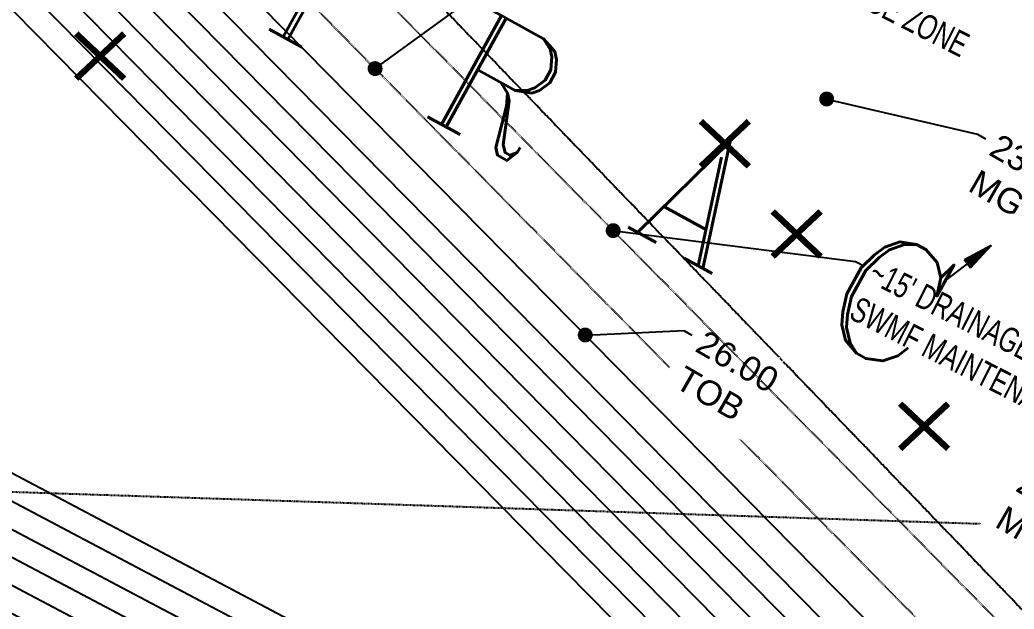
# Model space of a CAD drawing. Header units: feet. Extents: x 432364 to 434141, y 2201175 to 2201923.
# Drawn here: x 433056.3 to 433216.3, y 2201539.8 to 2201634.7 of the extents above; entities that cross this region are included whole.
import ezdxf
from ezdxf import colors
from ezdxf.entities.mleader import LeaderData, LeaderLine
from ezdxf.math import Vec2, Vec3

# ---------------------------------------------------------------- set-up
doc = ezdxf.new("R2010")
doc.units = ezdxf.units.FT
doc.header["$MEASUREMENT"] = 0
doc.linetypes.add('DASHED', pattern=[0.75, 0.5, -0.25])
doc.linetypes.add('HIDDEN2', pattern=[0.1875, 0.125, -0.0625])
for name, color, linetype in [('BASE - SURVEY$0$TRACT TEXT', 8, 'Continuous'), ('PR-DIVIDES-MINOR', 3, 'DASHED'), ('PR-DRAINAGE EASEMENT', 4, 'HIDDEN2'), ('PR-ELEV', 4, 'Continuous'), ('PR-GRADING-TXT', 131, 'Continuous'), ('PR-LOW MAINTENANCE ZONE', 7, 'HIDDEN2'), ('PR-POND', 5, 'Continuous'), ('PR-POND TOB', 3, 'Continuous'), ('PR-SITE-TEXT', 4, 'Continuous'), ('Tc PATH', 3, 'DASHED'), ('X-SURVEY', 7, 'Continuous'), ('X-TEXT', 4, 'Continuous')]:
    doc.layers.add(name, color=color, linetype=linetype)
doc.styles.add('ARIAL', font='arial.ttf')
doc.styles.add('AVA', font='arial.ttf', dxfattribs={"width": 0.7})
doc.styles.add('BASE - SURVEY$0$ROMANC', font='romanc', dxfattribs={"height": 15})
doc.styles.add('FDOT', font='', dxfattribs={"height": 0.07})
doc.styles.add('L000', font='simplex.shx', dxfattribs={"width": 0.9})
doc.styles.get('FDOT').set_extended_font_data('FDOT')
doc.dimstyles.new('ETM-STD-Txt 0.08', dxfattribs={"dimscale": 40, "dimtxt": 0.08, "dimasz": 0.12, "dimexe": 0.01, "dimexo": 0.04, "dimgap": 0.04, "dimtad": 0, "dimdsep": 46, "dimtxsty": 'L000', "dimblk": 'ETM-DIMARW', "dimcen": 0, "dimazin": 0, "dimtfac": 1, "dimtofl": 0, "dimtmove": 0, "dimatfit": 3, "dimldrblk": 'ETM-DIMARW', "dimfxl": 1, "dimtolj": 1, "dimtzin": 0, "dimarcsym": 0})

# ---------------------------------------------------------------- blocks, each defined once
blk = doc.blocks.new('BASE - SURVEY')
at = {"layer": 'BASE - SURVEY$0$TRACT TEXT', "linetype": 'Continuous', "lineweight": -3, "insert": (433232.89, 2201580.71), "char_height": 20, "width": 482.3593, "attachment_point": 2, "rotation": 331.1193, "style": 'BASE - SURVEY$0$ROMANC'}
blk.add_mtext('{\\T2;TRACT "B"}', dxfattribs=at)
blk = doc.blocks.new('_Dot')
at = {"color": 0, "linetype": 'ByBlock', "lineweight": -2}
blk.add_line((-0.5, 0), (-1, 0), dxfattribs=at)
at = {"color": 0, "linetype": 'ByBlock', "const_width": 0.5}
blk.add_lwpolyline([(-0.25, 0, 1), (0.25, 0, 1)], format="xyb", close=True, dxfattribs=at)
blk = doc.blocks.new('ETM-DIMARW')
at = {"color": 0}
for p, q in [((-1.002, 0.17), (-1.002, -0.17)), ((-0.998, 0.17), (-0.998, -0.17)), ((-0.995, 0.168), (-0.995, -0.168)), ((-0.992, 0.168), (-0.992, -0.168)), ((-0.988, 0.167), (-0.988, -0.167)), ((-0.985, 0.167), (-0.985, -0.167)), ((-0.981, 0.166), (-0.981, -0.166)), ((-0.978, 0.166), (-0.978, -0.166)), ((-0.974, 0.165), (-0.974, -0.165)), ((-0.971, 0.164), (-0.971, -0.164)), ((-0.968, 0.164), (-0.968, -0.164)), ((-0.964, 0.163), (-0.964, -0.163)), ((-0.961, 0.163), (-0.961, -0.163)), ((-0.957, 0.162), (-0.957, -0.162)), ((-0.954, 0.161), (-0.954, -0.161)), ((-0.95, 0.161), (-0.95, -0.161)), ((-0.947, 0.16), (-0.947, -0.16)), ((-0.944, 0.16), (-0.944, -0.16)), ((-0.94, 0.159), (-0.94, -0.159)), ((-0.937, 0.159), (-0.937, -0.159)), ((-0.933, 0.158), (-0.933, -0.158)), ((-0.93, 0.157), (-0.93, -0.157)), ((-0.926, 0.157), (-0.926, -0.157)), ((-0.923, 0.156), (-0.923, -0.156)), ((-0.92, 0.156), (-0.92, -0.156)), ((-0.916, 0.155), (-0.916, -0.155)), ((-0.913, 0.154), (-0.913, -0.154)), ((-0.909, 0.154), (-0.909, -0.154)), ((-0.906, 0.153), (-0.906, -0.153)), ((-0.903, 0.153), (-0.903, -0.153)), ((-0.899, 0.152), (-0.899, -0.152)), ((-0.896, 0.152), (-0.896, -0.152)), ((-0.892, 0.151), (-0.892, -0.151)), ((-0.889, 0.15), (-0.889, -0.15)), ((-0.885, 0.15), (-0.885, -0.15)), ((-0.882, 0.149), (-0.882, -0.149)), ((-0.879, 0.149), (-0.879, -0.149)), ((-0.875, 0.148), (-0.875, -0.148)), ((-0.872, 0.148), (-0.872, -0.148)), ((-0.868, 0.147), (-0.868, -0.147)), ((-0.865, 0.146), (-0.865, -0.146)), ((-0.861, 0.146), (-0.861, -0.146)), ((-0.858, 0.145), (-0.858, -0.145)), ((-0.855, 0.145), (-0.855, -0.145)), ((-0.851, 0.144), (-0.851, -0.144)), ((-0.848, 0.143), (-0.848, -0.143)), ((-0.844, 0.143), (-0.844, -0.143)), ((-0.841, 0.142), (-0.841, -0.142)), ((-0.837, 0.142), (-0.837, -0.142)), ((-0.834, 0.141), (-0.834, -0.141)), ((-0.831, 0.141), (-0.831, -0.141)), ((-0.827, 0.14), (-0.827, -0.14)), ((-0.824, 0.139), (-0.824, -0.139)), ((-0.82, 0.139), (-0.82, -0.139)), ((-0.817, 0.138), (-0.817, -0.138)), ((-0.813, 0.138), (-0.813, -0.138)), ((-0.81, 0.137), (-0.81, -0.137)), ((-0.807, 0.137), (-0.807, -0.137)), ((-0.803, 0.136), (-0.803, -0.136)), ((-0.8, 0.135), (-0.8, -0.135)), ((-0.796, 0.135), (-0.796, -0.135)), ((-0.793, 0.134), (-0.793, -0.134)), ((-0.789, 0.134), (-0.789, -0.134)), ((-0.786, 0.133), (-0.786, -0.133)), ((-0.783, 0.132), (-0.783, -0.132)), ((-0.779, 0.132), (-0.779, -0.132)), ((-0.776, 0.131), (-0.776, -0.131)), ((-0.772, 0.131), (-0.772, -0.131)), ((-0.769, 0.13), (-0.769, -0.13)), ((-0.766, 0.13), (-0.766, -0.13)), ((-0.762, 0.129), (-0.762, -0.129)), ((-0.759, 0.128), (-0.759, -0.128)), ((-0.755, 0.128), (-0.755, -0.128)), ((-0.752, 0.127), (-0.752, -0.127)), ((-0.748, 0.127), (-0.748, -0.127)), ((-0.745, 0.126), (-0.745, -0.126)), ((-0.742, 0.126), (-0.742, -0.126)), ((-0.738, 0.125), (-0.738, -0.125)), ((-0.735, 0.124), (-0.735, -0.124)), ((-0.731, 0.124), (-0.731, -0.124)), ((-0.728, 0.123), (-0.728, -0.123)), ((-0.724, 0.123), (-0.724, -0.123)), ((-0.721, 0.122), (-0.721, -0.122)), ((-0.718, 0.121), (-0.718, -0.121)), ((-0.714, 0.121), (-0.714, -0.121)), ((-0.711, 0.12), (-0.711, -0.12)), ((-0.707, 0.12), (-0.707, -0.12)), ((-0.704, 0.119), (-0.704, -0.119)), ((-0.7, 0.119), (-0.7, -0.119)), ((-0.697, 0.118), (-0.697, -0.118)), ((-0.694, 0.117), (-0.694, -0.117)), ((-0.69, 0.117), (-0.69, -0.117)), ((-0.687, 0.116), (-0.687, -0.116)), ((-0.683, 0.116), (-0.683, -0.116)), ((-0.68, 0.115), (-0.68, -0.115)), ((-0.676, 0.114), (-0.676, -0.114)), ((-0.673, 0.114), (-0.673, -0.114)), ((-0.67, 0.113), (-0.67, -0.113)), ((-0.666, 0.113), (-0.666, -0.113)), ((-0.663, 0.112), (-0.663, -0.112)), ((-0.659, 0.112), (-0.659, -0.112)), ((-0.656, 0.111), (-0.656, -0.111)), ((-0.652, 0.11), (-0.652, -0.11)), ((-0.649, 0.11), (-0.649, -0.11)), ((-0.646, 0.109), (-0.646, -0.109)), ((-0.642, 0.109), (-0.642, -0.109)), ((-0.639, 0.108), (-0.639, -0.108)), ((-0.635, 0.108), (-0.635, -0.108)), ((-0.632, 0.107), (-0.632, -0.107)), ((-0.629, 0.106), (-0.629, -0.106)), ((-0.625, 0.106), (-0.625, -0.106)), ((-0.622, 0.105), (-0.622, -0.105)), ((-0.618, 0.105), (-0.618, -0.105)), ((-0.615, 0.104), (-0.615, -0.104)), ((-0.611, 0.103), (-0.611, -0.103)), ((-0.608, 0.103), (-0.608, -0.103)), ((-0.605, 0.102), (-0.605, -0.102)), ((-0.601, 0.102), (-0.601, -0.102)), ((-0.598, 0.101), (-0.598, -0.101)), ((-0.594, 0.101), (-0.594, -0.101)), ((-0.591, 0.1), (-0.591, -0.1)), ((-0.587, 0.099), (-0.587, -0.099)), ((-0.584, 0.099), (-0.584, -0.099)), ((-0.581, 0.098), (-0.581, -0.098)), ((-0.577, 0.098), (-0.577, -0.098)), ((-0.574, 0.097), (-0.574, -0.097)), ((-0.57, 0.097), (-0.57, -0.097)), ((-0.567, 0.096), (-0.567, -0.096)), ((-0.563, 0.095), (-0.563, -0.095)), ((-0.56, 0.095), (-0.56, -0.095)), ((-0.557, 0.094), (-0.557, -0.094)), ((-0.553, 0.094), (-0.553, -0.094)), ((-0.55, 0.093), (-0.55, -0.093)), ((-0.546, 0.092), (-0.546, -0.092)), ((-0.543, 0.092), (-0.543, -0.092)), ((-0.539, 0.091), (-0.539, -0.091)), ((-0.536, 0.091), (-0.536, -0.091)), ((-0.533, 0.09), (-0.533, -0.09)), ((-0.529, 0.09), (-0.529, -0.09)), ((-0.526, 0.089), (-0.526, -0.089)), ((-0.522, 0.088), (-0.522, -0.088)), ((-0.519, 0.088), (-0.519, -0.088)), ((-0.515, 0.087), (-0.515, -0.087)), ((-0.512, 0.087), (-0.512, -0.087)), ((-0.509, 0.086), (-0.509, -0.086)), ((-0.505, 0.086), (-0.505, -0.086)), ((-0.502, 0.085), (-0.502, -0.085)), ((-0.498, 0.084), (-0.498, -0.084)), ((-0.495, 0.084), (-0.495, -0.084)), ((-0.492, 0.083), (-0.492, -0.083)), ((-0.488, 0.083), (-0.488, -0.083)), ((-0.485, 0.082), (-0.485, -0.082)), ((-0.481, 0.081), (-0.481, -0.081)), ((-0.478, 0.081), (-0.478, -0.081)), ((-0.474, 0.08), (-0.474, -0.08)), ((-0.471, 0.08), (-0.471, -0.08)), ((-0.468, 0.079), (-0.468, -0.079)), ((-0.464, 0.079), (-0.464, -0.079)), ((-0.461, 0.078), (-0.461, -0.078)), ((-0.457, 0.077), (-0.457, -0.077)), ((-0.454, 0.077), (-0.454, -0.077)), ((-0.45, 0.076), (-0.45, -0.076)), ((-0.447, 0.076), (-0.447, -0.076)), ((-0.444, 0.075), (-0.444, -0.075)), ((-0.44, 0.074), (-0.44, -0.074)), ((-0.437, 0.074), (-0.437, -0.074)), ((-0.433, 0.073), (-0.433, -0.073)), ((-0.43, 0.073), (-0.43, -0.073)), ((-0.426, 0.072), (-0.426, -0.072)), ((-0.423, 0.072), (-0.423, -0.072)), ((-0.42, 0.071), (-0.42, -0.071)), ((-0.416, 0.07), (-0.416, -0.07)), ((-0.413, 0.07), (-0.413, -0.07)), ((-0.409, 0.069), (-0.409, -0.069)), ((-0.406, 0.069), (-0.406, -0.069)), ((-0.402, 0.068), (-0.402, -0.068)), ((-0.399, 0.068), (-0.399, -0.068)), ((-0.396, 0.067), (-0.396, -0.067)), ((-0.392, 0.066), (-0.392, -0.066)), ((-0.389, 0.066), (-0.389, -0.066)), ((-0.385, 0.065), (-0.385, -0.065)), ((-0.382, 0.065), (-0.382, -0.065)), ((-0.378, 0.064), (-0.378, -0.064)), ((-0.375, 0.063), (-0.375, -0.063)), ((-0.372, 0.063), (-0.372, -0.063)), ((-0.368, 0.062), (-0.368, -0.062)), ((-0.365, 0.062), (-0.365, -0.062)), ((-0.361, 0.061), (-0.361, -0.061)), ((-0.358, 0.061), (-0.358, -0.061)), ((-0.355, 0.06), (-0.355, -0.06)), ((-0.351, 0.059), (-0.351, -0.059)), ((-0.348, 0.059), (-0.348, -0.059)), ((-0.344, 0.058), (-0.344, -0.058)), ((-0.341, 0.058), (-0.341, -0.058)), ((-0.337, 0.057), (-0.337, -0.057)), ((-0.334, 0.057), (-0.334, -0.057)), ((-0.331, 0.056), (-0.331, -0.056)), ((-0.327, 0.055), (-0.327, -0.055)), ((-0.324, 0.055), (-0.324, -0.055)), ((-0.32, 0.054), (-0.32, -0.054)), ((-0.317, 0.054), (-0.317, -0.054)), ((-0.313, 0.053), (-0.313, -0.053)), ((-0.31, 0.052), (-0.31, -0.052)), ((-0.307, 0.052), (-0.307, -0.052)), ((-0.303, 0.051), (-0.303, -0.051)), ((-0.3, 0.051), (-0.3, -0.051)), ((-0.296, 0.05), (-0.296, -0.05)), ((-0.293, 0.05), (-0.293, -0.05)), ((-0.289, 0.049), (-0.289, -0.049)), ((-0.286, 0.048), (-0.286, -0.048)), ((-0.283, 0.048), (-0.283, -0.048)), ((-0.279, 0.047), (-0.279, -0.047)), ((-0.276, 0.047), (-0.276, -0.047)), ((-0.272, 0.046), (-0.272, -0.046)), ((-0.269, 0.046), (-0.269, -0.046)), ((-0.265, 0.045), (-0.265, -0.045)), ((-0.262, 0.044), (-0.262, -0.044)), ((-0.259, 0.044), (-0.259, -0.044)), ((-0.255, 0.043), (-0.255, -0.043)), ((-0.252, 0.043), (-0.252, -0.043)), ((-0.248, 0.042), (-0.248, -0.042)), ((-0.245, 0.041), (-0.245, -0.041)), ((-0.241, 0.041), (-0.241, -0.041)), ((-0.238, 0.04), (-0.238, -0.04)), ((-0.235, 0.04), (-0.235, -0.04)), ((-0.231, 0.039), (-0.231, -0.039)), ((-0.228, 0.039), (-0.228, -0.039)), ((-0.224, 0.038), (-0.224, -0.038)), ((-0.221, 0.037), (-0.221, -0.037)), ((-0.218, 0.037), (-0.218, -0.037)), ((-0.214, 0.036), (-0.214, -0.036)), ((-0.211, 0.036), (-0.211, -0.036)), ((-0.207, 0.035), (-0.207, -0.035)), ((-0.204, 0.034), (-0.204, -0.034)), ((-0.2, 0.034), (-0.2, -0.034)), ((-0.197, 0.033), (-0.197, -0.033)), ((-0.194, 0.033), (-0.194, -0.033)), ((-0.19, 0.032), (-0.19, -0.032)), ((-0.187, 0.032), (-0.187, -0.032)), ((-0.183, 0.031), (-0.183, -0.031)), ((-0.18, 0.03), (-0.18, -0.03)), ((-0.176, 0.03), (-0.176, -0.03)), ((-0.173, 0.029), (-0.173, -0.029)), ((-0.17, 0.029), (-0.17, -0.029)), ((-0.166, 0.028), (-0.166, -0.028)), ((-0.163, 0.028), (-0.163, -0.028)), ((-0.159, 0.027), (-0.159, -0.027)), ((-0.156, 0.026), (-0.156, -0.026)), ((-0.152, 0.026), (-0.152, -0.026)), ((-0.149, 0.025), (-0.149, -0.025)), ((-0.146, 0.025), (-0.146, -0.025)), ((-0.142, 0.024), (-0.142, -0.024)), ((-0.139, 0.023), (-0.139, -0.023)), ((-0.135, 0.023), (-0.135, -0.023)), ((-0.132, 0.022), (-0.132, -0.022)), ((-0.128, 0.022), (-0.128, -0.022)), ((-0.125, 0.021), (-0.125, -0.021)), ((-0.122, 0.021), (-0.122, -0.021)), ((-0.118, 0.02), (-0.118, -0.02)), ((-0.115, 0.019), (-0.115, -0.019)), ((-0.111, 0.019), (-0.111, -0.019)), ((-0.108, 0.018), (-0.108, -0.018)), ((-0.104, 0.018), (-0.104, -0.018)), ((-0.101, 0.017), (-0.101, -0.017)), ((-0.098, 0.017), (-0.098, -0.017)), ((-0.094, 0.016), (-0.094, -0.016)), ((-0.091, 0.015), (-0.091, -0.015)), ((-0.087, 0.015), (-0.087, -0.015)), ((-0.084, 0.014), (-0.084, -0.014)), ((-0.081, 0.014), (-0.081, -0.014)), ((-0.077, 0.013), (-0.077, -0.013)), ((-0.074, 0.012), (-0.074, -0.012)), ((-0.07, 0.012), (-0.07, -0.012)), ((-0.067, 0.011), (-0.067, -0.011)), ((-0.063, 0.011), (-0.063, -0.011)), ((-0.06, 0.01), (-0.06, -0.01)), ((-0.057, 0.01), (-0.057, -0.01)), ((-0.053, 0.009), (-0.053, -0.009)), ((-0.05, 0.008), (-0.05, -0.008)), ((-0.046, 0.008), (-0.046, -0.008)), ((-0.043, 0.007), (-0.043, -0.007)), ((-0.039, 0.007), (-0.039, -0.007)), ((-0.036, 0.006), (-0.036, -0.006)), ((-0.033, 0.006), (-0.033, -0.006)), ((-0.029, 0.005), (-0.029, -0.005)), ((-0.026, 0.004), (-0.026, -0.004)), ((-0.022, 0.004), (-0.022, -0.004)), ((-0.019, 0.003), (-0.019, -0.003)), ((-0.015, 0.003), (-0.015, -0.003)), ((-0.012, 0.002), (-0.012, -0.002)), ((-0.009, 0.001), (-0.009, -0.001)), ((-0.005, 0.001), (-0.005, -0.001)), ((-0.002, 0), (-0.002, 0))]:
    blk.add_line(p, q, dxfattribs=at)
for points in [[(0, 0), (-1.002, 0.17)], [(0, 0), (-1.002, -0.17)]]:
    blk.add_lwpolyline(points, dxfattribs=at)

msp = doc.modelspace()

# ---------------------------------------------------------------- linework, layer by layer
at = {"layer": 'PR-DIVIDES-MINOR'}
for points in [[(432985.654, 2201780.687), (433142.489, 2201890.73), (433447.351, 2201527.362), (433308.325, 2201445.438), (432985.654, 2201780.687)], [(432730.921, 2201603.732), (432985.654, 2201780.687), (433308.325, 2201445.438), (433252.433, 2201412.479), (433244.207, 2201418.474), (433117.058, 2201344.215), (433108.753, 2201352.867), (433048.91, 2201369.84), (433000.506, 2201401.125), (432948.946, 2201430.213), (432897.41, 2201459.316), (432845.98, 2201488.495), (432792.62, 2201516.329), (432745.275, 2201548.35), (432734.185, 2201599.521), (432730.921, 2201603.732)]]:
    msp.add_lwpolyline(points, dxfattribs=at)
at = {"layer": 'X-TEXT', "const_width": 1, "flags": 128}
for points in [[(433073.063, 2201632.466), (433065.34, 2201625.203)], [(433065.34, 2201632.466), (433073.063, 2201625.203)], [(433173.606, 2201618.353), (433165.883, 2201611.089)], [(433165.883, 2201618.353), (433173.606, 2201611.089)], [(433205.68, 2201572.869), (433197.956, 2201565.605)], [(433197.956, 2201572.869), (433205.68, 2201565.605)]]:
    msp.add_lwpolyline(points, dxfattribs=at)

# ---------------------------------------------------------------- next in the draw order: leaders
at = {"layer": 'PR-GRADING-TXT'}
ml = msp.add_multileader_mtext('Standard', dxfattribs=at)
ml.set_content('23.3\\PMG ', color=4, style='ARIAL')
ml.set_leader_properties(color=256, linetype='ByLayer', lineweight=-1)
ml.set_arrow_properties(name='DOT')
ml.build(insert=Vec2(0, 0))
ml.multileader.update_dxf_attribs({"dogleg_length": 0.05, "arrow_head_size": 2.4})
ctx = ml.context
ctx.base_point, ctx.arrow_head_size, ctx.landing_gap_size, ctx.plane_origin, ctx.plane_x_axis, ctx.plane_y_axis = Vec3(433211.692, 2201615.503, 24.6), 2.4, 1.5, Vec3(433036.624, 2201525.183, 24.6), Vec3(0.8660254, -0.5), Vec3(0.5, 0.8660254)
notes = []
notes.append((ctx, [(0, (1, 1, 0), (433210.393, 2201616.253, 24.6), (0.8660254, -0.5), 1.5, [(0, [(433186.135, 2201621.935, 24.6)], 0, [])])]))
ctx.mtext.insert, ctx.mtext.text_direction, ctx.mtext.rotation, ctx.mtext.width = Vec3(433214.008, 2201616.515, 24.6), Vec3(0.8660254, -0.5), 5.7595865, 11.87517
ctx.mtext.has_bg_fill, ctx.mtext.bg_color, ctx.mtext.bg_scale_factor, ctx.mtext.bg_transparency, ctx.mtext.use_window_bg_color = 1, -1027028792, 1.5, 0, 1
at = {"layer": 'PR-SITE-TEXT'}
ml = msp.add_multileader_mtext('Standard', dxfattribs=at)
ml.set_content('{\\fArial|b0|i0|c0|p34;50%\\P IMPERVIOUS}', color=256, style='FDOT')
ml.set_leader_properties()
ml.build(insert=Vec2(0, 0))
ml.multileader.update_dxf_attribs({"leader_type": 2, "dogleg_length": 0.1, "arrow_head_size": 3})
ctx = ml.context
ctx.base_point, ctx.arrow_head_size, ctx.landing_gap_size, ctx.plane_origin, ctx.plane_x_axis, ctx.plane_y_axis = Vec3(432952.135, 2201486.832), 3, 0.281, Vec3(432857.912, 2201535.491), Vec3(0.8764748, -0.4814478), Vec3(0.4814478, 0.8764748)
ctx.text_align_type = 1
notes.append((ctx, [(1, (1, 1, 0), (432951.642, 2201487.103), (0.8764748, -0.4814478), 0.563, [(0, [(432637.378, 2201538.216), (432788.299, 2201545.394)], 0, [])]), (0, (1, 1, 0), (432984.498, 2201469.055), (-0.8764748, 0.4814478), 0.015, [(1, [(433195.442, 2201406.873), (433092.414, 2201400.128)], 0, [])])]))
ctx.mtext.insert, ctx.mtext.text_direction, ctx.mtext.rotation, ctx.mtext.alignment, ctx.mtext.flow_direction = Vec3(432969.29, 2201479.73), Vec3(0.8764748, -0.4814478), 5.7808795, 2, 5
ctx.mtext.has_bg_fill, ctx.mtext.bg_color, ctx.mtext.bg_scale_factor, ctx.mtext.bg_transparency, ctx.mtext.use_window_bg_color = 1, -1027028792, 1.5, 0, 1
for ctx, leaders in notes:
    for number, flags, end, landing, length, lines in leaders:
        leader = LeaderData()
        leader.index, (leader.has_last_leader_line, leader.has_dogleg_vector, leader.attachment_direction) = number, flags
        leader.last_leader_point, leader.dogleg_vector, leader.dogleg_length = Vec3(end), Vec3(landing), length
        for number, points, colour, breaks in lines:
            line = LeaderLine()
            line.index, line.vertices, line.color, line.breaks = number, Vec3.list(points), colors.encode_raw_color(colour), breaks
            leader.lines.append(line)
        ctx.leaders.append(leader)

# ---------------------------------------------------------------- next in the draw order: linework, layer by layer
at = {"layer": 'PR-POND', "elevation": 25.69}
msp.add_lwpolyline([(433208.348, 2201480.577), (432991.117, 2201701.16), (432905.169, 2201640.998)], close=True, dxfattribs=at)
at = {"layer": 'Tc PATH', "color": 7, "linetype": 'HIDDEN2'}
msp.add_line((432867, 2201564.879), (433417.268, 2201546.751), dxfattribs=at)
at = {"layer": 'X-TEXT', "const_width": 1, "flags": 128}
for points in [[(433185.162, 2201603.826), (433177.438, 2201596.563)], [(433177.438, 2201603.826), (433185.162, 2201596.563)]]:
    msp.add_lwpolyline(points, dxfattribs=at)

# ---------------------------------------------------------------- next in the draw order: leaders
at = {"layer": 'PR-ELEV', "color": 4, "linetype": 'Continuous', "lineweight": -3}
msp.add_leader([(433212.635, 2201598.321, 67.761), (433197.497, 2201586.783, 67.761), (433194.639, 2201584.604, 67.761)], dimstyle='ETM-STD-Txt 0.08', override={"dimscale": 40, "dimasz": 0.12, "dimclrd": 256, "dimlwd": -1}, dxfattribs=at)

# ---------------------------------------------------------------- next in the draw order: leaders
at = {"layer": 'PR-GRADING-TXT'}
ml = msp.add_multileader_mtext('Standard', dxfattribs=at)
ml.set_content('25.9\\PMG', color=4, style='ARIAL')
ml.set_leader_properties(color=256, linetype='ByLayer', lineweight=-1)
ml.set_arrow_properties(name='DOT')
ml.build(insert=Vec2(0, 0))
ml.multileader.update_dxf_attribs({"dogleg_length": 0.05, "arrow_head_size": 2.4})
ctx = ml.context
ctx.base_point, ctx.arrow_head_size, ctx.landing_gap_size, ctx.plane_origin, ctx.plane_x_axis, ctx.plane_y_axis = Vec3(433216.011, 2201561.388, 1.03), 2.4, 1.5, Vec3(433031.725, 2201496.163, 1.03), Vec3(0.8660254, -0.5), Vec3(0.5, 0.8660254)
notes = []
notes.append((ctx, [(1, (1, 1, 0), (433228.972, 2201553.905, 1.03), (-0.8660254, 0.5), 1.5, [(0, [(433237.278, 2201542.419, 1.03)], 0, [])])]))
ctx.mtext.insert, ctx.mtext.text_direction, ctx.mtext.rotation, ctx.mtext.width = Vec3(433218.327, 2201562.4, 1.03), Vec3(0.8660254, -0.5), 5.7595865, 11.87517
ctx.mtext.has_bg_fill, ctx.mtext.bg_color, ctx.mtext.bg_scale_factor, ctx.mtext.bg_transparency, ctx.mtext.use_window_bg_color = 1, -1027028792, 1.5, 0, 1
for ctx, leaders in notes:
    for number, flags, end, landing, length, lines in leaders:
        leader = LeaderData()
        leader.index, (leader.has_last_leader_line, leader.has_dogleg_vector, leader.attachment_direction) = number, flags
        leader.last_leader_point, leader.dogleg_vector, leader.dogleg_length = Vec3(end), Vec3(landing), length
        for number, points, colour, breaks in lines:
            line = LeaderLine()
            line.index, line.vertices, line.color, line.breaks = number, Vec3.list(points), colors.encode_raw_color(colour), breaks
            leader.lines.append(line)
        ctx.leaders.append(leader)

# ---------------------------------------------------------------- next in the draw order: linework, layer by layer
at = {"layer": 'PR-DIVIDES-MINOR'}
msp.add_lwpolyline([(432985.654, 2201780.687), (433142.489, 2201890.73), (433447.351, 2201527.362), (433308.325, 2201445.438), (432985.654, 2201780.687)], dxfattribs=at)
at = {"layer": 'PR-LOW MAINTENANCE ZONE', "elevation": 25.69}
msp.add_lwpolyline([(433251.783, 2201431.424), (433258.397, 2201435.308, 0.4884433), (433263.547, 2201474.406), (433010.122, 2201731.743, 0.3660963), (432977.973, 2201734.682), (432871.697, 2201660.291, 0.5607385), (432874.34, 2201617.713), (433227.429, 2201430.883, 0.2600816)], format="xyb", close=True, dxfattribs=at)
at = {"layer": 'PR-POND', "elevation": 25.69}
for points in [[(433244.186, 2201444.357), (433250.799, 2201448.242, 0.4884433), (433252.86, 2201463.881), (432999.435, 2201721.218, 0.3660963), (432986.575, 2201722.394), (432880.298, 2201648.002, 0.5607385), (432881.356, 2201630.971), (433234.444, 2201444.141, 0.2600816)], [(433242.16, 2201447.806), (433248.774, 2201451.691, 0.4884433), (433250.01, 2201461.074), (432996.585, 2201718.411, 0.3660963), (432988.869, 2201719.117), (432882.592, 2201644.725, 0.5607385), (432883.227, 2201634.507), (433236.315, 2201447.676, 0.2600816)], [(433240.134, 2201451.255), (433246.748, 2201455.14, 0.4884433), (433247.16, 2201458.268), (432993.734, 2201715.605, 0.3660963), (432991.163, 2201715.84), (432884.886, 2201641.448, 0.5607385), (432885.097, 2201638.042), (433238.186, 2201451.212, 0.2600816)]]:
    msp.add_lwpolyline(points, format="xyb", close=True, dxfattribs=at)
for points in [[(433239.07, 2201455.269), (433242.509, 2201457.289), (432992.071, 2201711.593), (432889.86, 2201640.048)], [(433229.376, 2201464.924), (432991.594, 2201706.377), (432897.514, 2201640.523)]]:
    msp.add_lwpolyline(points, close=True, dxfattribs=at)
at = {"layer": 'PR-POND TOB', "elevation": 25.69}
for points in [[(433248.744, 2201436.597), (433255.358, 2201440.482, 0.4884433), (433259.272, 2201470.196), (433005.847, 2201727.533, 0.3660963), (432981.414, 2201729.767), (432875.137, 2201655.376, 0.5607385), (432877.147, 2201623.016), (433230.235, 2201436.186, 0.2600816)], [(433246.212, 2201440.908), (433252.825, 2201444.793, 0.4884433), (433255.71, 2201466.688), (433002.285, 2201724.025, 0.3660963), (432984.281, 2201725.671), (432878.005, 2201651.279, 0.5607385), (432879.485, 2201627.436), (433232.574, 2201440.605, 0.2600816)]]:
    msp.add_lwpolyline(points, format="xyb", close=True, dxfattribs=at)

# ---------------------------------------------------------------- next in the draw order: leaders
at = {"layer": 'PR-GRADING-TXT'}
ml = msp.add_multileader_mtext('Standard', dxfattribs=at)
ml.set_content('26.00\\PTOB', color=4, style='ARIAL')
ml.set_leader_properties(color=256, linetype='ByLayer', lineweight=-1)
ml.set_arrow_properties(name='DOT')
ml.build(insert=Vec2(0, 0))
ml.multileader.update_dxf_attribs({"dogleg_length": 0.05, "arrow_head_size": 2.4})
ctx = ml.context
ctx.base_point, ctx.arrow_head_size, ctx.landing_gap_size, ctx.plane_origin, ctx.plane_x_axis, ctx.plane_y_axis = Vec3(433164.419, 2201583.885, 25.69), 2.4, 1.5, Vec3(432910.117, 2201517.557, 25.69), Vec3(0.8660254, -0.5), Vec3(0.5, 0.8660254)
notes = []
notes.append((ctx, [(0, (1, 1, 0), (433163.12, 2201584.635, 25.69), (0.8660254, -0.5), 1.5, [(0, [(433147.27, 2201583.928, 25.69)], 0, [])])]))
ctx.mtext.insert, ctx.mtext.text_direction, ctx.mtext.rotation, ctx.mtext.width = Vec3(433166.735, 2201584.896, 25.69), Vec3(0.8660254, -0.5), 5.7595865, 11.87517
ctx.mtext.has_bg_fill, ctx.mtext.bg_color, ctx.mtext.bg_scale_factor, ctx.mtext.bg_transparency, ctx.mtext.use_window_bg_color = 1, -1027028792, 1.5, 0, 1
for ctx, leaders in notes:
    for number, flags, end, landing, length, lines in leaders:
        leader = LeaderData()
        leader.index, (leader.has_last_leader_line, leader.has_dogleg_vector, leader.attachment_direction) = number, flags
        leader.last_leader_point, leader.dogleg_vector, leader.dogleg_length = Vec3(end), Vec3(landing), length
        for number, points, colour, breaks in lines:
            line = LeaderLine()
            line.index, line.vertices, line.color, line.breaks = number, Vec3.list(points), colors.encode_raw_color(colour), breaks
            leader.lines.append(line)
        ctx.leaders.append(leader)

# ---------------------------------------------------------------- next in the draw order: linework, layer by layer
at = {"layer": 'PR-DIVIDES-MINOR'}
msp.add_lwpolyline([(432727.662, 2201601.459), (432985.654, 2201780.687), (433308.325, 2201445.438), (433252.491, 2201412.514), (433244.207, 2201418.474), (433117.058, 2201344.215), (433108.899, 2201352.714), (433048.91, 2201369.84), (433000.506, 2201401.125), (432845.98, 2201488.495), (432792.62, 2201516.329), (432745.275, 2201548.35), (432734.185, 2201599.521), (432727.662, 2201601.459)], dxfattribs=at)

# ---------------------------------------------------------------- next in the draw order: leaders
at = {"layer": 'PR-GRADING-TXT'}
ml = msp.add_multileader_mtext('Standard', dxfattribs=at)
ml.set_content("~6' LOW MAINTENANCE ZONE", color=4, style='AVA')
ml.set_leader_properties(color=256, linetype='ByLayer', lineweight=-1)
ml.set_arrow_properties(name='DOT')
ml.build(insert=Vec2(0, 0))
ml.multileader.update_dxf_attribs({"dogleg_length": 1.5, "arrow_head_size": 2.4})
ctx = ml.context
ctx.base_point, ctx.arrow_head_size, ctx.landing_gap_size, ctx.plane_origin, ctx.plane_x_axis, ctx.plane_y_axis = Vec3(433156.694, 2201656.744, 25.69), 2.4, 1.5, Vec3(433082.538, 2201603.346, 25.69), Vec3(0.8910065, -0.4539905), Vec3(0.4539905, 0.8910065)
notes = []
notes.append((ctx, [(1, (1, 1, 0), (433155.358, 2201657.424, 25.69), (0.8910065, -0.4539905), 1.5, [(0, [(433113.443, 2201626.827, 25.69)], 0, [])])]))
ctx.mtext.insert, ctx.mtext.text_direction, ctx.mtext.rotation, ctx.mtext.width, ctx.mtext.flow_direction = Vec3(433158.954, 2201657.875, 25.69), Vec3(0.8910065, -0.4539905), 5.8119464, 61.28426, 5
ctx.mtext.has_bg_fill, ctx.mtext.bg_color, ctx.mtext.bg_scale_factor, ctx.mtext.bg_transparency, ctx.mtext.use_window_bg_color = 1, -1027028792, 1.5, 0, 1
at = {"layer": 'PR-SITE-TEXT'}
ml = msp.add_multileader_mtext('Standard', dxfattribs=at)
ml.set_content("~15' DRAINAGE EASEMENT FOR \\PSWMF MAINTENANCE ACCESS.", color=4, style='AVA')
ml.set_leader_properties(color=256, linetype='ByLayer', lineweight=-1)
ml.set_arrow_properties(name='DOT')
ml.build(insert=Vec2(0, 0))
ml.multileader.update_dxf_attribs({"dogleg_length": 1.5, "arrow_head_size": 2.4})
ctx = ml.context
ctx.base_point, ctx.arrow_head_size, ctx.landing_gap_size, ctx.plane_origin, ctx.plane_x_axis, ctx.plane_y_axis = Vec3(433192.104, 2201595.072), 2.4, 1.5, Vec3(433120.864, 2201577.254), Vec3(0.8910065, -0.4539905), Vec3(0.4539905, 0.8910065)
notes.append((ctx, [(1, (1, 1, 0), (433190.767, 2201595.753), (0.8910065, -0.4539905), 1.5, [(0, [(433151.77, 2201600.735)], 0, [])])]))
ctx.mtext.insert, ctx.mtext.text_direction, ctx.mtext.rotation, ctx.mtext.width, ctx.mtext.flow_direction = Vec3(433194.364, 2201596.203), Vec3(0.8910065, -0.4539905), 5.8119464, 61.28426, 5
ctx.mtext.has_bg_fill, ctx.mtext.bg_color, ctx.mtext.bg_scale_factor, ctx.mtext.bg_transparency, ctx.mtext.use_window_bg_color = 1, -1027028792, 1.5, 0, 1
for ctx, leaders in notes:
    for number, flags, end, landing, length, lines in leaders:
        leader = LeaderData()
        leader.index, (leader.has_last_leader_line, leader.has_dogleg_vector, leader.attachment_direction) = number, flags
        leader.last_leader_point, leader.dogleg_vector, leader.dogleg_length = Vec3(end), Vec3(landing), length
        for number, points, colour, breaks in lines:
            line = LeaderLine()
            line.index, line.vertices, line.color, line.breaks = number, Vec3.list(points), colors.encode_raw_color(colour), breaks
            leader.lines.append(line)
        ctx.leaders.append(leader)

# ---------------------------------------------------------------- next in the draw order: linework, layer by layer
at = {"layer": 'PR-DRAINAGE EASEMENT'}
msp.add_lwpolyline([(433255.375, 2201495.531), (433016.535, 2201738.058, 0.3660963), (432972.812, 2201742.055), (432860.1, 2201663.159, 0.5607385), (432862.744, 2201620.581), (433244.117, 2201418.784), (433252.415, 2201412.492), (433404.714, 2201502.237), (433395.212, 2201513.561), (433354.511, 2201493.08), (433310.702, 2201487.155), (433296.567, 2201509.109)], format="xyb", close=True, dxfattribs=at)

# ---------------------------------------------------------------- next in the draw order: block references
at = {"layer": 'X-SURVEY'}
msp.add_blockref('BASE - SURVEY', (0, 0), dxfattribs=at)

doc.saveas('drawing.dxf')
